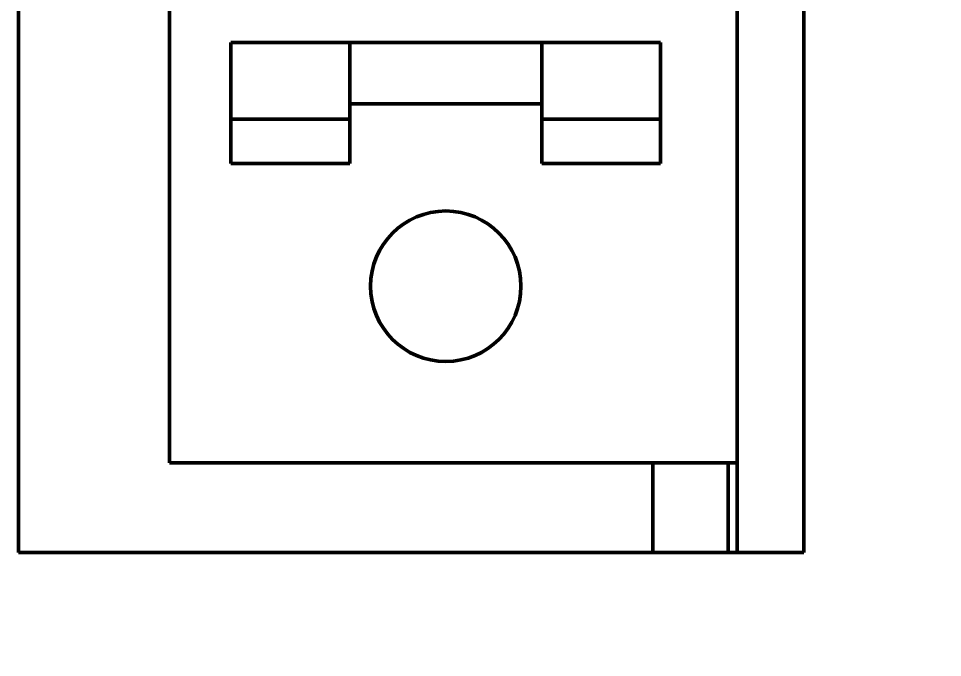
# Model space of a CAD drawing. Header units: millimetres. Extents: x 2121 to 4904, y 892 to 1933.
# Drawn here: x 2489.99 to 2505.29, y 1410.21 to 1420.78 of the extents above; entities that cross this region are included whole.
import ezdxf

# ---------------------------------------------------------------- set-up
doc = ezdxf.new("R2010")
doc.units = ezdxf.units.MM
doc.header["$LTSCALE"] = 1.8
doc.layers.add('외형선(ISO)', color=7, linetype='Continuous', lineweight=50)
doc.layers.add('치수(ISO)', color=7, linetype='Continuous', lineweight=25)
doc.styles.add('주 텍스트 (ISO)', font='')
doc.styles.get('주 텍스트 (ISO)').set_extended_font_data('Tahoma')
doc.dimstyles.new('기본값 (ISO)', dxfattribs={"dimscale": 1.8, "dimtxt": 3.5, "dimasz": 2.5, "dimexe": 3.175, "dimexo": 0, "dimgap": 0.762, "dimtad": 1, "dimrnd": 1e-08, "dimzin": 0, "dimtxsty": '주 텍스트 (ISO)', "dimcen": 0.09, "dimdle": 10, "dimclrd": 256, "dimclre": 256, "dimclrt": 256, "dimazin": 0, "dimtfac": 1.001486, "dimtmove": 0, "dimatfit": 3, "dimfxl": 1, "dimtolj": 1, "dimtzin": 0, "dimlwd": -1, "dimlwe": -1, "dimarcsym": 0})

# ---------------------------------------------------------------- blocks, each defined once
blk = doc.blocks.new('*D747')
at = {"layer": 'Defpoints', "color": 0}
for p in [(2503.341, 1621.494), (2503.941, 1286.494), (2536.504, 1286.494)]:
    blk.add_point(p, dxfattribs=at)
at = {"layer": '치수(ISO)', "color": 7}
for p, q in [((2503.341, 1621.494), (2542.219, 1621.494)), ((2536.504, 1616.994), (2536.504, 1290.994)), ((2503.941, 1286.494), (2542.219, 1286.494))]:
    blk.add_line(p, q, dxfattribs=at)
for points in [[(2537.254, 1616.994), (2535.754, 1616.994), (2536.504, 1621.494)], [(2535.754, 1290.994), (2537.254, 1290.994), (2536.504, 1286.494)]]:
    blk.add_solid(points, dxfattribs=at)
at = {"layer": '치수(ISO)', "color": 7, "insert": (2531.851, 1453.994), "char_height": 6.3, "attachment_point": 5, "rotation": 90, "style": '주 텍스트 (ISO)'}
blk.add_mtext('\\A1;335', dxfattribs=at)

msp = doc.modelspace()

# ---------------------------------------------------------------- linework, layer by layer
at = {"layer": '외형선(ISO)', "color": 7}
for p, q in [((2502.991, 1517.944), (2502.991, 1411.944)), ((2489.991, 1411.944), (2489.991, 1479.944)), ((2492.493, 1413.43), (2492.493, 1442.894)), ((2501.891, 1413.43), (2501.891, 1421.177)), ((2493.509, 1420.387), (2495.478, 1420.387)), ((2493.509, 1420.387), (2493.509, 1419.117)), ((2495.478, 1419.117), (2495.478, 1420.387)), ((2495.478, 1420.387), (2498.653, 1420.387)), ((2498.653, 1420.387), (2498.653, 1419.117)), ((2498.653, 1420.387), (2500.621, 1420.387)), ((2500.621, 1419.117), (2500.621, 1420.387)), ((2498.653, 1419.371), (2495.478, 1419.371)), ((2493.509, 1419.117), (2495.478, 1419.117)), ((2493.509, 1418.383), (2493.509, 1419.117)), ((2495.478, 1419.117), (2495.478, 1418.383)), ((2500.621, 1419.117), (2498.653, 1419.117)), ((2498.653, 1418.383), (2498.653, 1419.117)), ((2500.621, 1419.117), (2500.621, 1418.383)), ((2495.478, 1418.383), (2493.509, 1418.383)), ((2500.621, 1418.383), (2498.653, 1418.383)), ((2501.891, 1413.43), (2492.493, 1413.43)), ((2500.491, 1411.944), (2500.491, 1413.43)), ((2501.741, 1411.944), (2501.741, 1413.43)), ((2501.891, 1411.944), (2501.891, 1413.43)), ((2502.991, 1411.944), (2489.991, 1411.944))]:
    msp.add_line(p, q, dxfattribs=at)
msp.add_circle((2497.065, 1416.351), 1.245, dxfattribs=at)

# ---------------------------------------------------------------- dimensions: what is measured, and where the dimension line sits
at = {"layer": '치수(ISO)', "color": 7}
dim = msp.add_linear_dim(base=(2536.504, 1286.494), p1=(2503.341, 1621.494), p2=(2503.941, 1286.494), angle=90, dimstyle='기본값 (ISO)', override={"dimzin": 8, "dimdsep": 46, "dimclrd": 7, "dimclre": 7, "dimclrt": 7, "dimtofl": 0, "dimatfit": 1}, dxfattribs=at)
dim.commit()
dim.dimension.update_dxf_attribs({"geometry": '*D747', "text_midpoint": (2531.851, 1453.994)})

doc.saveas('drawing.dxf')
